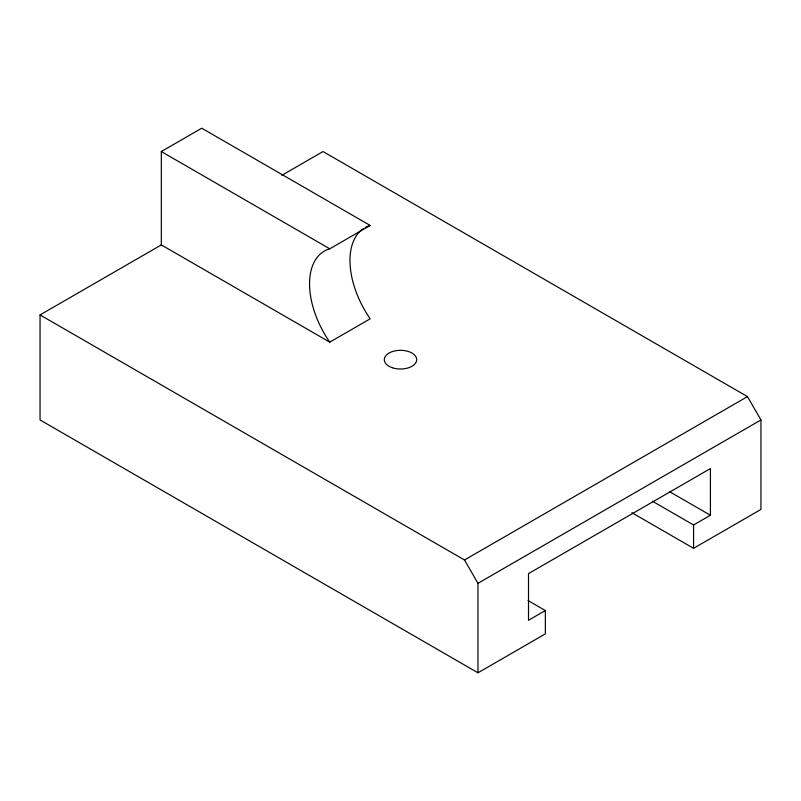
<?xml version="1.0" encoding="UTF-8"?>
<svg xmlns="http://www.w3.org/2000/svg" width="801" height="801" viewBox="0 0 801 801"><rect width="100%" height="100%" fill="white"/><g stroke="black" fill="none" stroke-linecap="round" stroke-linejoin="round"><path stroke-width="1.2" d="M161.321 151.549L201.752 128.21L370.182 225.461L329.762 248.801L161.321 151.549L161.321 244.906L329.762 342.157L370.182 318.818A71.459 41.262 60 0 1 363.424 228.585M528.049 600.56L545.351 610.552L545.351 633.891L477.977 672.79L40.05 419.954L40.05 314.923L161.321 244.906M281.872 175.309L323.023 151.549L747.473 396.605L760.95 419.944L760.95 509.416L693.576 548.315L631.939 512.73M40.05 314.923L464.51 559.979L747.473 396.605M477.977 672.79L477.977 583.318L760.95 419.944M545.351 610.552L528.51 620.274L528.51 573.596L710.417 468.575L710.417 515.253L693.576 524.975L652.485 501.256M669.326 491.524L710.417 515.253M464.51 559.979L477.977 583.318M693.576 524.975L693.576 548.315M365.236 227.494A71.459 41.262 60 0 1 370.182 225.461M329.762 342.157A71.459 41.262 60 0 1 329.762 248.801M392.4 367.759A16.2 9.352 0 0 0 416.7 359.659A16.2 9.352 0 0 0 392.4 351.559A16.2 9.352 0 0 0 392.4 367.759"/></g></svg>
